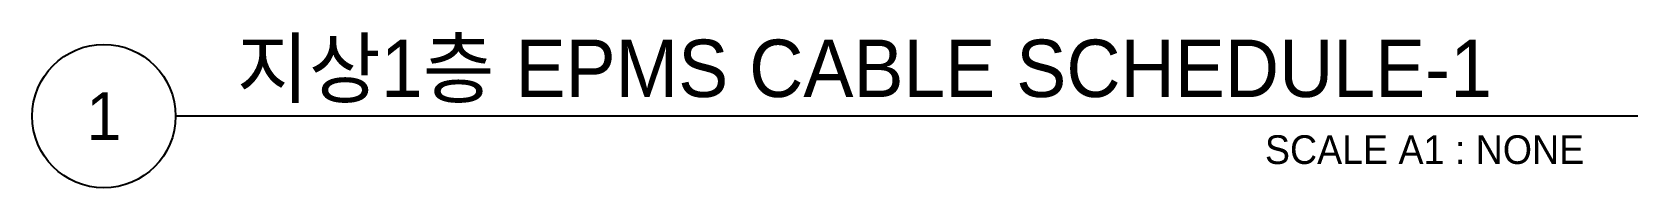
# Model space of a CAD drawing. Header units: millimetres. Extents: x 89450 to 753248, y -530175 to 1209785.
# Drawn here: x 548036 to 573214, y -351975 to -349532 of the extents above; entities that cross this region are included whole.
import ezdxf
from ezdxf.enums import TextEntityAlignment as Align

# ---------------------------------------------------------------- set-up
doc = ezdxf.new("R2010")
doc.units = ezdxf.units.MM
doc.header["$LTSCALE"] = 150
doc.layers.add('-----41 Drawing Title', color=2, linetype='Continuous')
doc.styles.add('ELEC', font='')
doc.styles.get('ELEC').set_extended_font_data('Dotum')

msp = doc.modelspace()

# ---------------------------------------------------------------- linework, layer by layer
at = {"layer": '-----41 Drawing Title', "color": 7}
msp.add_line((573214, -350850), (550286, -350850), dxfattribs=at)
msp.add_circle((549161, -350850), 1125, dxfattribs=at)

# ---------------------------------------------------------------- texts
at = {"layer": '-----41 Drawing Title', "color": 2, "style": 'ELEC'}
msp.add_text('지상1층 EPMS CABLE SCHEDULE-1', height=900, dxfattribs=at).set_placement((551245, -350550))
at = {"layer": '-----41 Drawing Title', "color": 7, "style": 'ELEC'}
msp.add_text('1', height=750, dxfattribs=at).set_placement((549161, -350850), align=Align.MIDDLE)
at = {"layer": '-----41 Drawing Title', "style": 'ELEC'}
msp.add_text('SCALE A1 : NONE', height=450, dxfattribs=at).set_placement((572372, -351600), align=Align.RIGHT)

doc.saveas('drawing.dxf')
